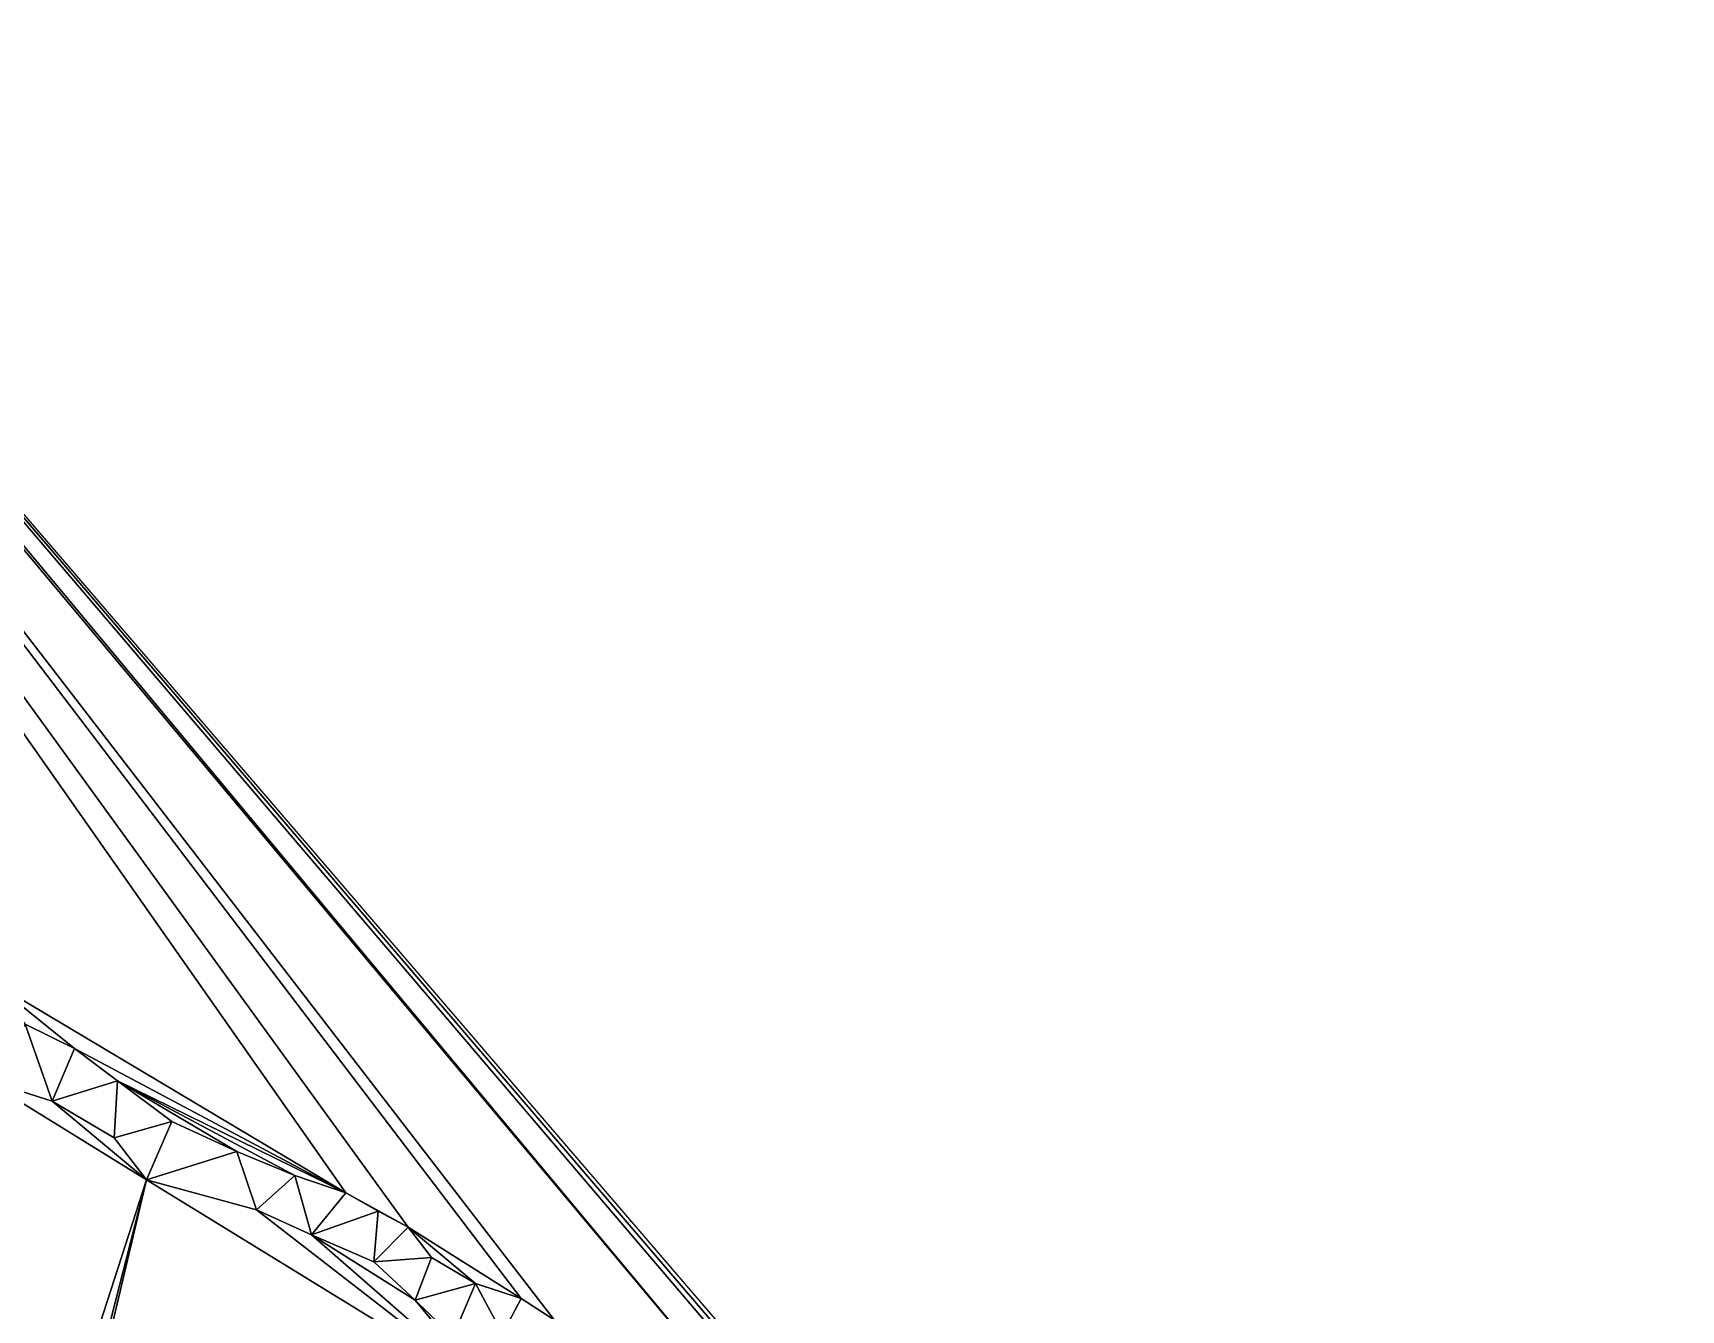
# Model space of a CAD drawing. Header units: metres. Extents: x 2.34 to 9.72, y -0.05 to 6.02.
# Drawn here: x 7.966 to 9.662, y 2.458 to 3.773 of the extents above; entities that cross this region are included whole.
import ezdxf

# ---------------------------------------------------------------- set-up
doc = ezdxf.new("R2010")
doc.units = ezdxf.units.M

msp = doc.modelspace()

# ---------------------------------------------------------------- linework, layer by layer
at = {"layer": '1051', "color": 51}
msp.add_3dface([(7.9851, 2.6734), (8.0526, 2.6944), (8.0082, 2.7276)], dxfattribs=at)
at = {"layer": '1052', "color": 52}
msp.add_3dface([(7.9225, 2.7965), (8.0082, 2.7276), (8.2874, 2.579)], dxfattribs=at)
at = {"layer": '1053', "color": 53}
msp.add_3dface([(8.0822, 2.5923), (8.1754, 2.6214), (8.1085, 2.6524)], dxfattribs=at)
at = {"layer": '1054', "color": 54}
msp.add_3dface([(8.0492, 2.6357), (8.1085, 2.6524), (8.0526, 2.6944)], dxfattribs=at)
at = {"layer": '1056', "color": 56}
msp.add_3dface([(8.0822, 2.5923), (8.4363, 2.3749), (8.1955, 2.5614)], dxfattribs=at)
at = {"layer": '1115', "color": 115}
msp.add_3dface([(8.0082, 2.7276), (8.0526, 2.6944), (8.2874, 2.579)], dxfattribs=at)
at = {"layer": '1116', "color": 116}
msp.add_3dface([(7.9225, 2.7965), (8.2874, 2.579), (7.1331, 4.2249)], dxfattribs=at)
at = {"layer": '1117', "color": 117}
msp.add_3dface([(8.0822, 2.5923), (8.1955, 2.5614), (8.1754, 2.6214)], dxfattribs=at)
at = {"layer": '1118', "color": 118}
msp.add_3dface([(8.1085, 2.6524), (8.1754, 2.6214), (8.0526, 2.6944)], dxfattribs=at)
at = {"layer": '1119', "color": 119}
msp.add_3dface([(8.4363, 2.3749), (8.2522, 2.5356), (8.1955, 2.5614)], dxfattribs=at)
at = {"layer": '1140', "color": 140}
msp.add_3dface([(7.0437, 4.3402), (7.1331, 4.2249), (8.7367, 2.3081)], dxfattribs=at)
at = {"layer": '1175', "color": 175}
msp.add_3dface([(8.0526, 2.6944), (8.2351, 2.5968), (8.2874, 2.579)], dxfattribs=at)
at = {"layer": '1176', "color": 176}
msp.add_3dface([(8.2874, 2.579), (8.3518, 2.5436), (7.1331, 4.2249)], dxfattribs=at)
at = {"layer": '1177', "color": 177}
msp.add_3dface([(8.1754, 2.6214), (8.1955, 2.5614), (8.2351, 2.5968)], dxfattribs=at)
at = {"layer": '1178', "color": 178}
msp.add_3dface([(8.1754, 2.6214), (8.2351, 2.5968), (8.0526, 2.6944)], dxfattribs=at)
at = {"layer": '1179', "color": 179}
msp.add_3dface([(8.4363, 2.3749), (8.3588, 2.4685), (8.2522, 2.5356)], dxfattribs=at)
at = {"layer": '1180', "color": 180}
msp.add_3dface([(8.1955, 2.5614), (8.2522, 2.5356), (8.2351, 2.5968)], dxfattribs=at)
at = {"layer": '1206', "color": 206}
msp.add_3dface([(7.0437, 4.3402), (8.7367, 2.3081), (9.3736, 1.6062)], dxfattribs=at)
at = {"layer": '1207', "color": 207}
msp.add_3dface([(7.1331, 4.2249), (8.502, 2.4481), (8.7367, 2.3081)], dxfattribs=at)
at = {"layer": '1244', "color": 244}
msp.add_3dface([(8.2874, 2.579), (8.2351, 2.5968), (8.2522, 2.5356)], dxfattribs=at)
at = {"layer": '1245', "color": 245}
msp.add_3dface([(8.2874, 2.579), (8.3206, 2.56), (8.3518, 2.5436)], dxfattribs=at)
at = {"layer": '1246', "color": 246}
msp.add_3dface([(7.1331, 4.2249), (8.3518, 2.5436), (8.468, 2.4702)], dxfattribs=at)
at = {"layer": '1247', "color": 247}
msp.add_3dface([(8.4363, 2.3749), (8.3975, 2.4307), (8.3588, 2.4685)], dxfattribs=at)
at = {"layer": '1248', "color": 248}
msp.add_3dface([(8.2522, 2.5356), (8.3588, 2.4685), (8.3164, 2.5081)], dxfattribs=at)
at = {"layer": '1279', "color": 29}
msp.add_3dface([(7.0437, 4.3402), (9.3736, 1.6062), (9.504, 1.4653)], dxfattribs=at)
at = {"layer": '1281', "color": 31}
msp.add_3dface([(7.1331, 4.2249), (8.468, 2.4702), (8.502, 2.4481)], dxfattribs=at)
at = {"layer": '1317', "color": 67}
msp.add_3dface([(8.2874, 2.579), (8.2522, 2.5356), (8.3206, 2.56)], dxfattribs=at)
at = {"layer": '1318', "color": 68}
msp.add_3dface([(8.3518, 2.5436), (8.3206, 2.56), (8.3164, 2.5081)], dxfattribs=at)
at = {"layer": '1319', "color": 69}
msp.add_3dface([(8.3518, 2.5436), (8.4209, 2.4856), (8.468, 2.4702)], dxfattribs=at)
at = {"layer": '1321', "color": 71}
msp.add_3dface([(8.3588, 2.4685), (8.3975, 2.4307), (8.4209, 2.4856)], dxfattribs=at)
at = {"layer": '1322', "color": 72}
msp.add_3dface([(8.2522, 2.5356), (8.3164, 2.5081), (8.3206, 2.56)], dxfattribs=at)
at = {"layer": '1323', "color": 73}
msp.add_3dface([(8.3588, 2.4685), (8.3756, 2.5125), (8.3164, 2.5081)], dxfattribs=at)
at = {"layer": '1359', "color": 109}
msp.add_3dface([(7.0437, 4.3402), (9.504, 1.4653), (9.6616, 1.2917)], dxfattribs=at)
at = {"layer": '1363', "color": 113}
msp.add_3dface([(8.502, 2.4481), (8.468, 2.4702), (8.4488, 2.4338)], dxfattribs=at)
at = {"layer": '1399', "color": 149}
msp.add_3dface([(8.3518, 2.5436), (8.3164, 2.5081), (8.3756, 2.5125)], dxfattribs=at)
at = {"layer": '1400', "color": 150}
msp.add_3dface([(8.3518, 2.5436), (8.3756, 2.5125), (8.4209, 2.4856)], dxfattribs=at)
at = {"layer": '1401', "color": 151}
msp.add_3dface([(8.468, 2.4702), (8.4209, 2.4856), (8.4488, 2.4338)], dxfattribs=at)
at = {"layer": '1402', "color": 152}
msp.add_3dface([(8.3975, 2.4307), (8.4488, 2.4338), (8.4209, 2.4856)], dxfattribs=at)
at = {"layer": '1403', "color": 153}
msp.add_3dface([(8.3588, 2.4685), (8.4209, 2.4856), (8.3756, 2.5125)], dxfattribs=at)
at = {"layer": '699', "color": 199}
msp.add_3dface([(7.9149, 2.6957), (7.2621, 0.0548), (8.0822, 2.5923)], dxfattribs=at)
at = {"layer": '791', "color": 41}
msp.add_3dface([(7.9149, 2.6957), (8.0822, 2.5923), (7.9851, 2.6734)], dxfattribs=at)
at = {"layer": '792', "color": 42}
msp.add_3dface([(7.2621, 0.0548), (7.4345, 0.0561), (8.0822, 2.5923)], dxfattribs=at)
at = {"layer": '886', "color": 136}
msp.add_3dface([(7.9149, 2.6957), (7.9851, 2.6734), (7.9576, 2.7526)], dxfattribs=at)
at = {"layer": '891', "color": 141}
msp.add_3dface([(8.0822, 2.5923), (8.0492, 2.6357), (7.9851, 2.6734)], dxfattribs=at)
at = {"layer": '893', "color": 143}
msp.add_3dface([(8.0822, 2.5923), (7.4345, 0.0561), (7.4815, 0.0527)], dxfattribs=at)
at = {"layer": '972', "color": 222}
msp.add_3dface([(7.9576, 2.7526), (7.9851, 2.6734), (8.0082, 2.7276)], dxfattribs=at)
at = {"layer": '973', "color": 223}
msp.add_3dface([(7.9576, 2.7526), (8.0082, 2.7276), (7.9225, 2.7965)], dxfattribs=at)
at = {"layer": '976', "color": 226}
msp.add_3dface([(8.0822, 2.5923), (8.1085, 2.6524), (8.0492, 2.6357)], dxfattribs=at)
at = {"layer": '977', "color": 227}
msp.add_3dface([(7.9851, 2.6734), (8.0492, 2.6357), (8.0526, 2.6944)], dxfattribs=at)
at = {"layer": '979', "color": 229}
msp.add_3dface([(8.0822, 2.5923), (7.4815, 0.0527), (8.4363, 2.3749)], dxfattribs=at)

doc.saveas('drawing.dxf')
